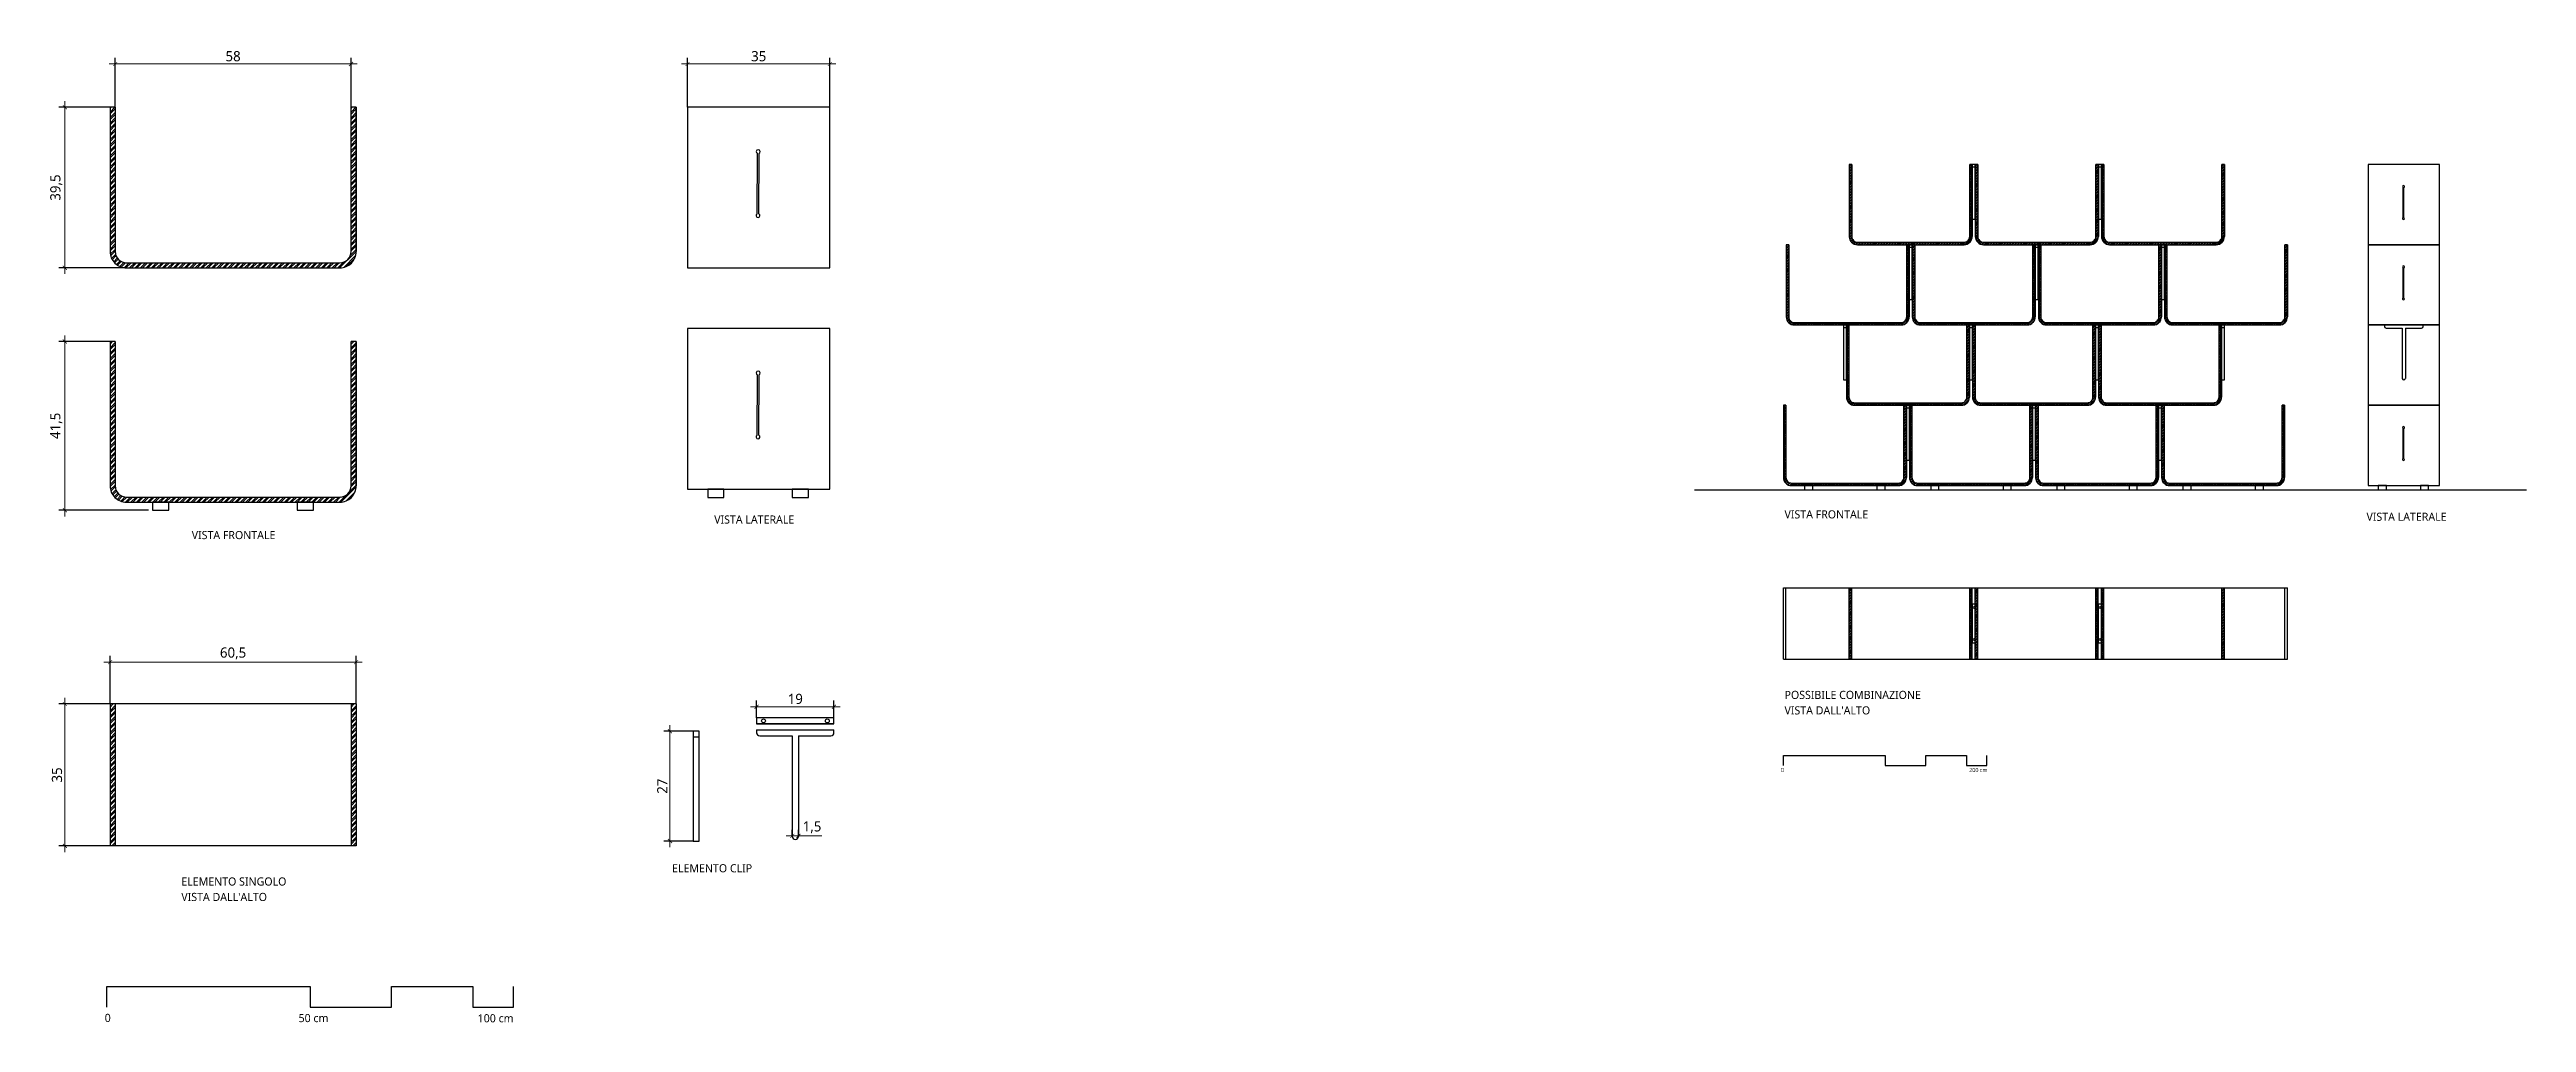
# Model space of a CAD drawing. Header units: centimetres. Extents: x -14 to 595, y -132 to 107.
import ezdxf

# ---------------------------------------------------------------- set-up
doc = ezdxf.new("R2010")
doc.units = ezdxf.units.CM
for name, color, linetype, lineweight in [('Proiettato', 4, 'Continuous', 25), ('quote', 50, 'Continuous', 13), ('Retini', 1, 'Continuous', 13)]:
    doc.layers.add(name, color=color, linetype=linetype, lineweight=lineweight)
doc.layers.add('Sezioni', color=7, linetype='Continuous')
doc.styles.get("Standard").update_dxf_attribs({"font": 'Yu Gothic UI Light.ttf'})
doc.dimstyles.new('QUOTE SCAFFALE', dxfattribs={"dimtxt": 2.5, "dimasz": 1, "dimexe": 1.5, "dimexo": 0, "dimtad": 1, "dimdec": 1, "dimrnd": 0.5, "dimtxsty": 'Standard', "dimblk": 'ARCHTICK', "dimcen": 2.5, "dimdle": 1.5, "dimclrd": 256, "dimclre": 256, "dimclrt": 256, "dimadec": 0, "dimazin": 0, "dimtfac": 1, "dimtdec": 1, "dimtmove": 0, "dimatfit": 3, "dimldrblk": 'ARCHTICK', "dimfxl": 1, "dimlwd": 9, "dimarcsym": 0})

# ---------------------------------------------------------------- blocks, each defined once
blk = doc.blocks.new('front')
at = {"layer": 'Retini'}
h = blk.add_hatch(dxfattribs=at)
h.set_pattern_fill('ANSI32', color=1, scale=0.1)
h.set_pattern_definition([(45, (-30.7681, -0.5309), (-0.673519, 0.673519), []), (45, (-30.3191, -0.5309), (-0.673519, 0.673519), [])])
h.paths.add_polyline_path([(-29, 4), (-29, 39.5), (-30.25, 39.5), (-30.25, 4, 0.414214), (-26.25, 0), (26.25, 0, 0.414214), (30.25, 4), (30.25, 39.5), (29, 39.5), (29, 4, -0.414214), (26.25, 1.25), (-26.25, 1.25, -0.414214)])
at = {"layer": 'Proiettato'}
for p, q in [((-30.25, 39.5), (-30.25, 4)), ((30.25, 39.5), (30.25, 4))]:
    blk.add_line(p, q, dxfattribs=at)
for points in [[(-29, 39.5), (-30.25, 39.5), (-30.25, 4, 0.414214), (-26.25, 0), (26.25, 0, 0.414214), (30.25, 4), (30.25, 39.5), (29, 39.5)], [(-29, 39.5), (-29, 4, 0.414214), (-26.25, 1.25), (26.25, 1.25, 0.414214), (29, 4), (29, 39.5)]]:
    blk.add_lwpolyline(points, format="xyb", dxfattribs=at)
blk = doc.blocks.new('scaffale 2')
at = {"layer": 'Proiettato'}
for points in [[(-19.79, -2), (-15.79, -2), (-15.79, 0), (-19.79, 0)], [(15.77, -2), (19.77, -2), (19.77, 0), (15.77, 0)]]:
    blk.add_lwpolyline(points, close=True, dxfattribs=at)
blk.add_blockref('front', (0, 0))
blk.add_blockref('front', (0, 0), dxfattribs=at)
blk = doc.blocks.new('_ArchTick')
at = {"color": 0, "linetype": 'ByBlock', "const_width": 0.15}
blk.add_lwpolyline([(-0.5, -0.5), (0.5, 0.5)], dxfattribs=at)
blk = doc.blocks.new('*D4')
at = {"layer": 'Defpoints', "color": 0, "transparency": 16777216}
for p in [(0.52, 92.57), (-10.6, 53.07), (4.52, 53.07)]:
    blk.add_point(p, dxfattribs=at)
at = {"layer": 'quote', "lineweight": -2, "transparency": 16777216}
for p, q in [((0.52, 92.57), (-12.1, 92.57)), ((4.52, 53.07), (-12.1, 53.07))]:
    blk.add_line(p, q, dxfattribs=at)
at = {"layer": 'quote', "linetype": 'Continuous', "lineweight": 9, "transparency": 16777216}
blk.add_line((-10.6, 94.07), (-10.6, 51.57), dxfattribs=at)
at = {"layer": 'quote', "lineweight": 9, "transparency": 16777216}
for p, rotation in [((-10.6, 92.57), 90), ((-10.6, 53.07), 270)]:
    blk.add_blockref('_ArchTick', p, dxfattribs=dict(at, rotation=rotation))
at = {"layer": 'quote', "transparency": 16777216, "insert": (-12.71, 72.82), "char_height": 2.5, "attachment_point": 5, "rotation": 90}
blk.add_mtext('39,5', dxfattribs=at)
blk = doc.blocks.new('*D5')
at = {"layer": 'Defpoints', "color": 0, "transparency": 16777216}
for p in [(59.77, 103.21), (1.77, 92.57), (59.77, 92.57)]:
    blk.add_point(p, dxfattribs=at)
at = {"layer": 'quote', "lineweight": -2, "transparency": 16777216}
for p, q in [((1.77, 92.57), (1.77, 104.71)), ((59.77, 92.57), (59.77, 104.71))]:
    blk.add_line(p, q, dxfattribs=at)
at = {"layer": 'quote', "linetype": 'Continuous', "lineweight": 9, "transparency": 16777216}
blk.add_line((0.27, 103.21), (61.27, 103.21), dxfattribs=at)
at = {"layer": 'quote', "lineweight": 9, "transparency": 16777216, "rotation": 180}
blk.add_blockref('_ArchTick', (1.77, 103.21), dxfattribs=at)
at = {"layer": 'quote', "lineweight": 9, "transparency": 16777216}
blk.add_blockref('_ArchTick', (59.77, 103.21), dxfattribs=at)
at = {"layer": 'quote', "transparency": 16777216, "insert": (30.77, 105.12), "char_height": 2.5, "attachment_point": 5}
blk.add_mtext('58', dxfattribs=at)
blk = doc.blocks.new('*D6')
at = {"layer": 'Defpoints', "color": 0, "transparency": 16777216}
for p in [(0.52, 34.98), (-10.6, -6.52), (9.95, -6.52)]:
    blk.add_point(p, dxfattribs=at)
at = {"layer": 'quote', "lineweight": -2, "transparency": 16777216}
for p, q in [((0.52, 34.98), (-12.1, 34.98)), ((9.95, -6.52), (-12.1, -6.52))]:
    blk.add_line(p, q, dxfattribs=at)
at = {"layer": 'quote', "linetype": 'Continuous', "lineweight": 9, "transparency": 16777216}
blk.add_line((-10.6, 36.48), (-10.6, -8.02), dxfattribs=at)
at = {"layer": 'quote', "lineweight": 9, "transparency": 16777216}
for p, rotation in [((-10.6, 34.98), 90), ((-10.6, -6.52), 270)]:
    blk.add_blockref('_ArchTick', p, dxfattribs=dict(at, rotation=rotation))
at = {"layer": 'quote', "transparency": 16777216, "insert": (-12.72, 14.23), "char_height": 2.5, "attachment_point": 5, "rotation": 90}
blk.add_mtext('41,5', dxfattribs=at)
blk = doc.blocks.new('*D7')
at = {"layer": 'Defpoints', "color": 0, "transparency": 16777216}
for p in [(0.52, -54.16), (-10.6, -89.06), (0.52, -89.06)]:
    blk.add_point(p, dxfattribs=at)
at = {"layer": 'quote', "lineweight": -2, "transparency": 16777216}
for p, q in [((0.52, -54.16), (-12.1, -54.16)), ((0.52, -89.06), (-12.1, -89.06))]:
    blk.add_line(p, q, dxfattribs=at)
at = {"layer": 'quote', "linetype": 'Continuous', "lineweight": 9, "transparency": 16777216}
blk.add_line((-10.6, -52.66), (-10.6, -90.56), dxfattribs=at)
at = {"layer": 'quote', "lineweight": 9, "transparency": 16777216}
for p, rotation in [((-10.6, -54.16), 90), ((-10.6, -89.06), 270)]:
    blk.add_blockref('_ArchTick', p, dxfattribs=dict(at, rotation=rotation))
at = {"layer": 'quote', "transparency": 16777216, "insert": (-12.52, -71.61), "char_height": 2.5, "attachment_point": 5, "rotation": 90}
blk.add_mtext('35', dxfattribs=at)
blk = doc.blocks.new('*D8')
at = {"layer": 'Defpoints', "color": 0, "transparency": 16777216}
for p in [(61.02, -43.85), (0.52, -54.16), (61.02, -54.16)]:
    blk.add_point(p, dxfattribs=at)
at = {"layer": 'quote', "lineweight": -2, "transparency": 16777216}
for p, q in [((0.52, -54.16), (0.52, -42.35)), ((61.02, -54.16), (61.02, -42.35))]:
    blk.add_line(p, q, dxfattribs=at)
at = {"layer": 'quote', "linetype": 'Continuous', "lineweight": 9, "transparency": 16777216}
blk.add_line((-0.98, -43.85), (62.52, -43.85), dxfattribs=at)
at = {"layer": 'quote', "lineweight": 9, "transparency": 16777216, "rotation": 180}
blk.add_blockref('_ArchTick', (0.52, -43.85), dxfattribs=at)
at = {"layer": 'quote', "lineweight": 9, "transparency": 16777216}
blk.add_blockref('_ArchTick', (61.02, -43.85), dxfattribs=at)
at = {"layer": 'quote', "transparency": 16777216, "insert": (30.77, -41.74), "char_height": 2.5, "attachment_point": 5}
blk.add_mtext('60,5', dxfattribs=at)
blk = doc.blocks.new('*D9')
at = {"layer": 'Defpoints', "color": 0, "transparency": 16777216}
for p in [(159.5, -57.58), (178.5, -54.84), (178.5, -57.58)]:
    blk.add_point(p, dxfattribs=at)
at = {"layer": 'quote', "lineweight": -2, "transparency": 16777216}
for p, q in [((159.5, -57.58), (159.5, -53.34)), ((178.5, -57.58), (178.5, -53.34))]:
    blk.add_line(p, q, dxfattribs=at)
at = {"layer": 'quote', "linetype": 'Continuous', "lineweight": 9, "transparency": 16777216}
blk.add_line((158, -54.84), (180, -54.84), dxfattribs=at)
at = {"layer": 'quote', "lineweight": 9, "transparency": 16777216, "rotation": 180}
blk.add_blockref('_ArchTick', (159.5, -54.84), dxfattribs=at)
at = {"layer": 'quote', "lineweight": 9, "transparency": 16777216}
blk.add_blockref('_ArchTick', (178.5, -54.84), dxfattribs=at)
at = {"layer": 'quote', "transparency": 16777216, "insert": (169, -52.92), "char_height": 2.5, "attachment_point": 5}
blk.add_mtext('19', dxfattribs=at)
blk = doc.blocks.new('*D10')
at = {"layer": 'Defpoints', "color": 0, "transparency": 16777216}
for p in [(143.88, -60.87), (138.19, -87.87), (143.88, -87.87)]:
    blk.add_point(p, dxfattribs=at)
at = {"layer": 'quote', "lineweight": -2, "transparency": 16777216}
for p, q in [((143.88, -60.87), (136.69, -60.87)), ((143.88, -87.87), (136.69, -87.87))]:
    blk.add_line(p, q, dxfattribs=at)
at = {"layer": 'quote', "linetype": 'Continuous', "lineweight": 9, "transparency": 16777216}
blk.add_line((138.19, -59.37), (138.19, -89.37), dxfattribs=at)
at = {"layer": 'quote', "lineweight": 9, "transparency": 16777216}
for p, rotation in [((138.19, -60.87), 90), ((138.19, -87.87), 270)]:
    blk.add_blockref('_ArchTick', p, dxfattribs=dict(at, rotation=rotation))
at = {"layer": 'quote', "transparency": 16777216, "insert": (136.29, -74.37), "char_height": 2.5, "attachment_point": 5, "rotation": 90}
blk.add_mtext('27', dxfattribs=at)
blk = doc.blocks.new('*D11')
at = {"layer": 'Defpoints', "color": 0, "transparency": 16777216}
for p in [(168.25, -86.73), (169.75, -86.6), (169.75, -86.73)]:
    blk.add_point(p, dxfattribs=at)
at = {"layer": 'quote', "lineweight": -2, "transparency": 16777216}
for p, q in [((168.25, -86.73), (168.25, -85.1)), ((169.75, -86.73), (169.75, -85.1))]:
    blk.add_line(p, q, dxfattribs=at)
at = {"layer": 'quote', "linetype": 'Continuous', "lineweight": 9, "transparency": 16777216}
for p, q in [((166.75, -86.6), (169.75, -86.6)), ((169.75, -86.6), (175.5, -86.6))]:
    blk.add_line(p, q, dxfattribs=at)
at = {"layer": 'quote', "lineweight": 9, "transparency": 16777216, "rotation": 180}
blk.add_blockref('_ArchTick', (168.25, -86.6), dxfattribs=at)
at = {"layer": 'quote', "lineweight": 9, "transparency": 16777216}
blk.add_blockref('_ArchTick', (169.75, -86.6), dxfattribs=at)
at = {"layer": 'quote', "transparency": 16777216, "insert": (173.12, -84.48), "char_height": 2.5, "attachment_point": 5}
blk.add_mtext('1,5', dxfattribs=at)
blk = doc.blocks.new('*D12')
at = {"layer": 'Defpoints', "color": 0, "transparency": 16777216}
for p in [(177.51, 103.21), (142.51, 92.57), (177.51, 92.57)]:
    blk.add_point(p, dxfattribs=at)
at = {"layer": 'quote', "lineweight": -2, "transparency": 16777216}
for p, q in [((142.51, 92.57), (142.51, 104.71)), ((177.51, 92.57), (177.51, 104.71))]:
    blk.add_line(p, q, dxfattribs=at)
at = {"layer": 'quote', "linetype": 'Continuous', "lineweight": 9, "transparency": 16777216}
blk.add_line((141.01, 103.21), (179.01, 103.21), dxfattribs=at)
at = {"layer": 'quote', "lineweight": 9, "transparency": 16777216, "rotation": 180}
blk.add_blockref('_ArchTick', (142.51, 103.21), dxfattribs=at)
at = {"layer": 'quote', "lineweight": 9, "transparency": 16777216}
blk.add_blockref('_ArchTick', (177.51, 103.21), dxfattribs=at)
at = {"layer": 'quote', "transparency": 16777216, "insert": (160.01, 105.12), "char_height": 2.5, "attachment_point": 5}
blk.add_mtext('35', dxfattribs=at)

msp = doc.modelspace()

# ---------------------------------------------------------------- hatches: boundary and pattern name
at = {"layer": 'Retini'}
h = msp.add_hatch(dxfattribs=at)
h.set_pattern_fill('ANSI32', color=1, scale=0.05)
h.set_pattern_definition([(45, (257.07074, -0.73457), (-0.3367596, 0.3367596), []), (45, (257.29525, -0.73457), (-0.3367596, 0.3367596), [])])
h.paths.add_polyline_path([(428.76, -25.6), (428.13, -25.6), (428.13, -43.1), (428.76, -43.1)])
h.paths.add_polyline_path([(458.38, -25.6), (457.76, -25.6), (457.76, -43.1), (458.38, -43.1)])
h.paths.add_polyline_path([(459.76, -25.6), (459.13, -25.6), (459.13, -43.1), (459.76, -43.1)])
h.paths.add_polyline_path([(489.38, -29.6), (489.38, -25.6), (488.76, -25.6), (488.76, -43.1), (489.38, -43.1), (489.38, -39.1), (489.38, -39.1)])
h.paths.add_polyline_path([(490.76, -25.6), (490.13, -25.6), (490.13, -43.1), (490.76, -43.1)])
h.paths.add_polyline_path([(520.38, -25.6), (519.76, -25.6), (519.76, -43.1), (520.38, -43.1)])
h = msp.add_hatch(dxfattribs=at)
h.set_pattern_fill('ANSI32', color=1, scale=0.1)
h.set_pattern_definition([(45, (0, -37.4702), (-0.673519, 0.673519), []), (45, (0.449, -37.4702), (-0.673519, 0.673519), [])])
h.paths.add_polyline_path([(1.77, -54.16), (0.52, -54.16), (0.52, -89.06), (1.77, -89.06)])
h.paths.add_polyline_path([(61.02, -54.16), (59.77, -54.16), (59.77, -89.06), (61.02, -89.06)])

# ---------------------------------------------------------------- linework, layer by layer
at = {"layer": 'Proiettato'}
for p, q in [((159.64, 66.38), (159.68, 81.19)), ((160.04, 66.38), (160.08, 81.19)), ((459.13, 77.8), (458.38, 77.8)), ((490.13, 77.8), (489.38, 77.8)), ((564.3, 65.44), (564.32, 72.84)), ((564.5, 65.44), (564.52, 72.84)), ((443.63, 58.05), (442.88, 58.05)), ((474.63, 58.05), (473.88, 58.05)), ((505.63, 58.05), (504.88, 58.05)), ((564.3, 45.69), (564.32, 53.09)), ((564.5, 45.69), (564.52, 53.09)), ((427.44, 38.3), (426.69, 38.3)), ((458.44, 38.3), (457.69, 38.3)), ((489.44, 38.3), (488.69, 38.3)), ((520.44, 38.3), (519.69, 38.3)), ((569.24, 39.03), (559.74, 39.03)), ((559.74, 39.03), (559.74, 38.66)), ((560.12, 38.28), (564.12, 38.28)), ((564.12, 38.28), (564.12, 25.91)), ((564.87, 38.28), (568.87, 38.28)), ((564.87, 38.28), (564.87, 25.91)), ((569.24, 38.66), (569.24, 39.03)), ((159.64, 11.95), (159.68, 26.75)), ((160.04, 11.95), (160.08, 26.75)), ((564.49, 25.53), (564.49, 25.53)), ((442.94, 18.55), (442.19, 18.55)), ((473.94, 18.55), (473.19, 18.55)), ((504.94, 18.55), (504.19, 18.55)), ((564.3, 6.19), (564.32, 13.59)), ((564.5, 6.19), (564.52, 13.59)), ((390.07, -1.47), (594.65, -1.47)), ((411.94, -43.1), (411.94, -25.6)), ((411.94, -25.6), (535.88, -25.6)), ((412.57, -43.1), (412.57, -25.6)), ((428.13, -43.1), (428.13, -25.6)), ((428.76, -43.1), (428.76, -25.6)), ((457.76, -43.1), (457.76, -25.6)), ((458.38, -43.1), (458.38, -25.6)), ((459.13, -43.1), (459.13, -25.6)), ((459.76, -43.1), (459.76, -25.6)), ((488.76, -43.1), (488.76, -25.6)), ((489.38, -43.1), (489.38, -25.6)), ((490.13, -43.1), (490.13, -25.6)), ((490.76, -43.1), (490.76, -25.6)), ((519.76, -43.1), (519.76, -25.6)), ((520.38, -43.1), (520.38, -25.6)), ((535.26, -43.1), (535.26, -25.6)), ((535.88, -43.1), (535.88, -25.6)), ((411.94, -43.1), (535.88, -43.1)), ((61.02, -54.16), (0.52, -54.16)), ((0.52, -54.16), (0.52, -89.06)), ((1.77, -54.16), (1.77, -89.06)), ((59.77, -54.16), (59.77, -89.06)), ((61.02, -54.16), (61.02, -89.06)), ((178.5, -59.08), (159.5, -59.08)), ((159.5, -60.48), (159.5, -61.23)), ((159.5, -60.48), (178.5, -60.48)), ((178.5, -61.23), (178.5, -60.48)), ((145.38, -62.33), (143.88, -62.33)), ((160.25, -61.98), (168.25, -61.98)), ((168.25, -61.98), (168.25, -86.73)), ((169.75, -61.98), (177.75, -61.98)), ((169.75, -61.98), (169.75, -86.73)), ((411.94, -69.29), (411.94, -66.79)), ((411.94, -66.79), (436.94, -66.79)), ((436.94, -66.79), (436.94, -69.29)), ((446.94, -69.29), (446.94, -66.79)), ((446.94, -66.79), (456.94, -66.79)), ((456.94, -66.79), (456.94, -69.29)), ((461.94, -69.29), (461.94, -66.79)), ((436.94, -69.29), (446.94, -69.29)), ((456.94, -69.29), (461.94, -69.29)), ((-0.25, -128.67), (-0.25, -123.67)), ((-0.25, -123.67), (49.75, -123.67)), ((49.75, -123.67), (49.75, -128.67)), ((69.75, -128.67), (69.75, -123.67)), ((69.75, -123.67), (89.75, -123.67)), ((89.75, -123.67), (89.75, -128.67)), ((99.75, -128.67), (99.75, -123.67)), ((49.75, -128.67), (69.75, -128.67)), ((89.75, -128.67), (99.75, -128.67))]:
    msp.add_line(p, q, dxfattribs=at)
at = {"layer": 'Proiettato', "lineweight": 25}
msp.add_line((61.02, -89.06), (0.52, -89.06), dxfattribs=at)
at = {"layer": 'Proiettato'}
for points in [[(142.51, 53.07), (177.51, 53.07), (177.51, 92.57), (142.51, 92.57)], [(458.38, 65.03), (459.13, 65.03), (459.13, 78.53), (458.38, 78.53)], [(489.38, 65.03), (490.13, 65.03), (490.13, 78.53), (489.38, 78.53)], [(555.74, 58.78), (573.24, 58.78), (573.24, 78.53), (555.74, 78.53)], [(442.88, 45.28), (443.63, 45.28), (443.63, 58.78), (442.88, 58.78)], [(473.88, 45.28), (474.63, 45.28), (474.63, 58.78), (473.88, 58.78)], [(504.88, 45.28), (505.63, 45.28), (505.63, 58.78), (504.88, 58.78)], [(555.74, 39.03), (573.24, 39.03), (573.24, 58.78), (555.74, 58.78)], [(142.51, -1.36), (177.51, -1.36), (177.51, 38.14), (142.51, 38.14)], [(426.69, 25.53), (427.44, 25.53), (427.44, 39.03), (426.69, 39.03)], [(457.69, 25.53), (458.44, 25.53), (458.44, 39.03), (457.69, 39.03)], [(488.69, 25.53), (489.44, 25.53), (489.44, 39.03), (488.69, 39.03)], [(519.69, 25.53), (520.44, 25.53), (520.44, 39.03), (519.69, 39.03)], [(555.74, 19.28), (573.24, 19.28), (573.24, 39.03), (555.74, 39.03)], [(442.19, 5.78), (442.94, 5.78), (442.94, 19.28), (442.19, 19.28)], [(473.19, 5.78), (473.94, 5.78), (473.94, 19.28), (473.19, 19.28)], [(504.19, 5.78), (504.94, 5.78), (504.94, 19.28), (504.19, 19.28)], [(555.74, -0.47), (573.24, -0.47), (573.24, 19.28), (555.74, 19.28)], [(147.46, -3.36), (151.46, -3.36), (151.46, -1.36), (147.46, -1.36)], [(168.23, -3.36), (172.23, -3.36), (172.23, -1.36), (168.23, -1.36)], [(558.21, -1.47), (560.21, -1.47), (560.21, -0.47), (558.21, -0.47)], [(568.6, -1.47), (570.6, -1.47), (570.6, -0.47), (568.6, -0.47)], [(458.38, -29.6), (458.38, -39.1), (459.13, -39.1), (459.13, -29.6)], [(489.38, -29.6), (489.38, -39.1), (490.13, -39.1), (490.13, -29.6)], [(143.88, -87.87), (145.38, -87.87), (145.38, -60.87), (143.88, -60.87)], [(159.5, -59.08), (178.5, -59.08), (178.5, -57.58), (159.5, -57.58)]]:
    msp.add_lwpolyline(points, close=True, dxfattribs=at)
for centre, radius in [((458.76, -30.44), 0.24), ((489.75, -30.44), 0.24), ((458.76, -38.28), 0.24), ((489.75, -38.28), 0.24), ((161.19, -58.33), 0.48), ((176.87, -58.33), 0.48)]:
    msp.add_circle(centre, radius, dxfattribs=at)
for centre, radius, start, end in [((159.88, 81.62), 0.48, 294.43167, 245.22698), ((564.43, 73.06), 0.24, 294.43167, 245.22698), ((159.84, 65.94), 0.48, 114.43167, 65.22698), ((564.4, 65.22), 0.24, 114.43167, 65.22698), ((564.43, 53.31), 0.24, 294.43167, 245.22698), ((564.4, 45.47), 0.24, 114.43167, 65.22698), ((560.12, 38.66), 0.375, 180, 270), ((568.87, 38.66), 0.375, 270, 0), ((159.88, 27.19), 0.48, 294.43167, 245.22698), ((564.49, 25.91), 0.375, 180, 270), ((564.49, 25.91), 0.375, 270, 0), ((564.43, 13.81), 0.24, 294.43167, 245.22698), ((159.84, 11.51), 0.48, 114.43167, 65.22698), ((564.4, 5.97), 0.24, 114.43167, 65.22698), ((160.25, -61.23), 0.75, 180, 270), ((177.75, -61.23), 0.75, 270, 0), ((169, -86.73), 0.75, 180, 270), ((169, -86.73), 0.75, 270, 0)]:
    msp.add_arc(centre, radius, start, end, dxfattribs=at)
at = {"layer": 'Sezioni'}
msp.add_line((169, -87.48), (169, -87.48), dxfattribs=at)

# ---------------------------------------------------------------- block references
msp.add_blockref('front', (30.77, 53.07))
at = {"xscale": 0.5, "yscale": 0.5, "zscale": 0.5}
for p in [(443.26, 58.78), (474.26, 58.78), (505.26, 58.78), (427.76, 39.03), (458.76, 39.03), (489.76, 39.03), (520.76, 39.03), (442.57, 19.28), (473.57, 19.28), (504.57, 19.28)]:
    msp.add_blockref('front', p, dxfattribs=at)
at = {"layer": 'Proiettato'}
msp.add_blockref('scaffale 2', (30.77, -4.52), dxfattribs=at)
at = {"layer": 'Proiettato', "xscale": 0.5, "yscale": 0.5, "zscale": 0.5}
for p in [(427.07, -0.47), (458.07, -0.47), (489.07, -0.47), (520.07, -0.47)]:
    msp.add_blockref('scaffale 2', p, dxfattribs=at)

# ---------------------------------------------------------------- texts
at = {"layer": 'Proiettato', "attachment_point": 1}
for s, width, insert, char_height in [('0', 6.2595, (411.35, -69.89), 1), ('200 cm', 10.1705, (457.63, -69.9), 1), ('{\\fYu Gothic UI Light|b0|i0|c128|p34;0 }', 10.0671, (-0.8, -130.35), 2), ('50 cm', 8.9264, (46.87, -130.39), 2), ('100 cm', 10.5357, (90.9, -130.44), 2)]:
    msp.add_mtext_dynamic_manual_height_columns(s, width=width, gutter_width=10, heights=[0], dxfattribs=dict(at, insert=insert, char_height=char_height))
at = {"layer": 'quote'}
for s, p in [('VISTA FRONTALE', (20.59, -13.62)), ('VISTA LATERALE', (149.06, -9.8)), ('VISTA FRONTALE ', (412.23, -8.53)), ('VISTA LATERALE', (555.32, -9.12)), ("VISTA DALL'ALTO", (412.23, -56.73)), ('POSSIBILE COMBINAZIONE', (412.23, -52.93)), ('ELEMENTO SINGOLO ', (18.04, -98.81)), ('ELEMENTO CLIP', (138.71, -95.56)), ("VISTA DALL'ALTO", (18.04, -102.61))]:
    msp.add_text(s, height=2, dxfattribs=at).set_placement(p)

# ---------------------------------------------------------------- dimensions: what is measured, and where the dimension line sits
for base, p1, p2, picture, middle in [((59.77, 103.21), (1.77, 92.57), (59.77, 92.57), '*D5', (30.77, 105.12)), ((177.51, 103.21), (142.51, 92.57), (177.51, 92.57), '*D12', (160.01, 105.12)), ((61.02, -43.85), (0.52, -54.16), (61.02, -54.16), '*D8', (30.77, -41.74)), ((178.5, -54.84), (159.5, -57.58), (178.5, -57.58), '*D9', (169, -52.92)), ((169.75, -86.6), (168.25, -86.73), (169.75, -86.73), '*D11', (173.12, -84.48))]:
    dim = msp.add_linear_dim(base=base, p1=p1, p2=p2, dimstyle='QUOTE SCAFFALE', dxfattribs=at)
    dim.commit()
    dim.dimension.update_dxf_attribs({"geometry": picture, "text_midpoint": middle})
for base, p1, p2, picture, middle in [((-10.6, 53.07), (0.52, 92.57), (4.52, 53.07), '*D4', (-12.71, 72.82)), ((-10.6, -6.52), (0.52, 34.98), (9.95, -6.52), '*D6', (-12.72, 14.23)), ((-10.6, -89.06), (0.52, -54.16), (0.52, -89.06), '*D7', (-12.52, -71.61)), ((138.19, -87.87), (143.88, -60.87), (143.88, -87.87), '*D10', (136.29, -74.37))]:
    dim = msp.add_linear_dim(base=base, p1=p1, p2=p2, angle=90, dimstyle='QUOTE SCAFFALE', dxfattribs=at)
    dim.commit()
    dim.dimension.update_dxf_attribs({"geometry": picture, "text_midpoint": middle})

doc.saveas('drawing.dxf')
